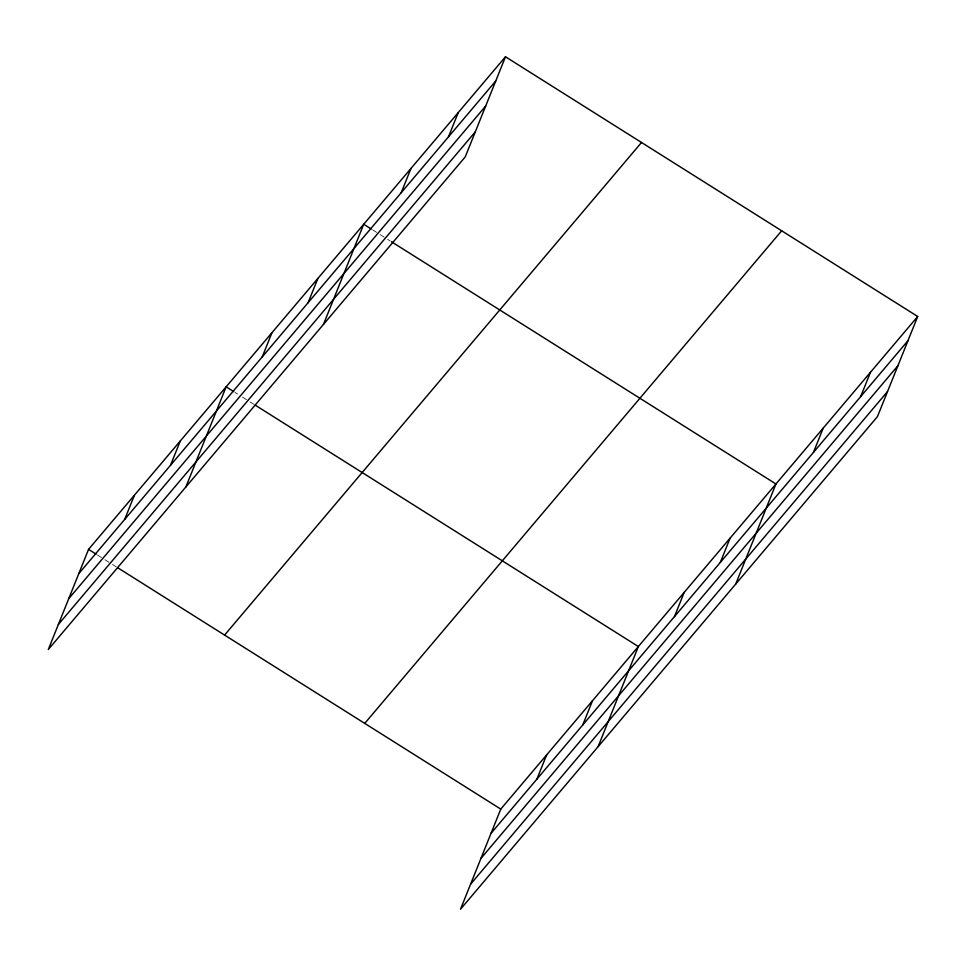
<?xml version="1.0" encoding="UTF-8"?>
<svg xmlns="http://www.w3.org/2000/svg" width="966" height="966" viewBox="0 0 966 966"><rect width="100%" height="100%" fill="white"/><g stroke="black" fill="none" stroke-linecap="round" stroke-linejoin="round"><path stroke-width="0.72" stroke-dasharray="4.83 3.62" d="M372.538 229.811L378.841 233.784M380.097 234.581L386.4 238.542M387.656 239.339L390.179 240.932M234.955 392.377L237.479 393.959M242.514 397.135L248.805 401.107M250.073 401.904L253.853 404.283M97.373 554.943L103.664 558.903M104.92 559.7L111.223 563.673M112.479 564.458L116.258 566.837"/><path stroke-width="1.45" d="M505.484 56.777L88.546 549.388L48.3 649.514L465.226 156.903L505.484 56.777L917.7 316.486L877.454 416.612L460.516 909.223L500.774 809.097L917.7 316.486M124.674 519.43L134.419 495.196M170.535 465.238L180.28 441.003M185.883 486.949L226.141 386.823L233.7 391.58M262.257 356.865L272.001 332.63M308.118 302.684L317.862 278.45M323.477 324.383L363.723 224.257L371.282 229.027M401.24 192.669L410.973 168.434M448.49 136.834L458.234 112.599M536.891 779.139L546.635 754.917M582.752 724.959L592.496 700.724M598.111 746.67L638.357 646.544L255.109 405.08M674.473 616.586L684.218 592.351M720.346 562.393L730.079 538.159M735.694 584.104L775.94 483.978L391.435 241.717M813.457 452.378L823.201 428.143M860.706 396.555L870.451 372.321M78.814 573.611L495.739 81.011M68.743 598.666L485.669 106.055M58.371 624.459L475.296 131.859M224.583 635.085L641.509 142.485M364.737 723.389L781.663 230.789M491.03 833.332L907.955 340.72M480.959 858.376L897.885 365.764M470.587 884.18L887.513 391.568M88.546 549.388L96.105 554.146M117.526 567.634L500.774 809.097"/></g></svg>
